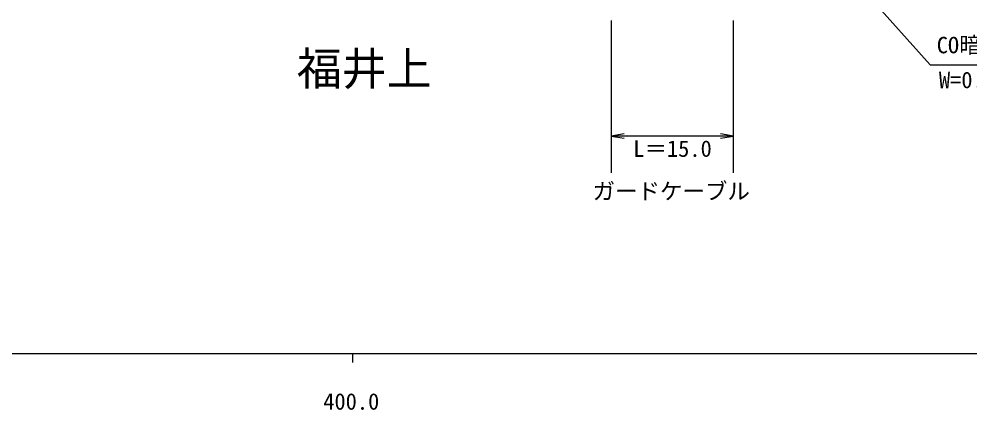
# Model space of a CAD drawing. Units: millimetres, scale not verified. Extents: x 40000 to 680000, y 20000 to 380000.
# Drawn here: x 430872 to 536696, y 198715 to 242208 of the extents above; entities that cross this region are included whole.
import ezdxf
from ezdxf.enums import TextEntityAlignment as Align

# ---------------------------------------------------------------- set-up
doc = ezdxf.new("R2010")
doc.units = ezdxf.units.MM
doc.header["$LTSCALE"] = 1000
for name, color, linetype, lineweight in [('M-STR-HTXT', 7, 'Continuous', 13), ('M-STR-STR3', 7, 'Continuous', 25), ('M-TTL-BAND', 7, 'Continuous', 25)]:
    doc.layers.add(name, color=color, linetype=linetype, lineweight=lineweight)
doc.styles.add('ＭＳ ゴシック', font='')
doc.styles.get('ＭＳ ゴシック').set_extended_font_data('MS Gothic')

# ---------------------------------------------------------------- blocks, each defined once
blk = doc.blocks.new('open_arrow')
at = {"color": 0, "linetype": 'Continuous', "lineweight": -2}
blk.add_lwpolyline([(7.5, 1.25), (0, 0), (7.5, -1.25)], dxfattribs=at)

msp = doc.modelspace()

# ---------------------------------------------------------------- linework, layer by layer
at = {"layer": 'M-STR-STR3'}
for p, q in [((508114, 264123), (532265, 237098)), ((496759, 242060), (496759, 225088)), ((510379, 225088), (510379, 242060)), ((532265, 237098), (552379, 237098)), ((510379, 229182), (496759, 229182))]:
    msp.add_line(p, q, dxfattribs=at)
at = {"layer": 'M-TTL-BAND'}
for p, q in [((40000, 205000), (579000, 205000)), ((468000, 205000), (468000, 204000))]:
    msp.add_line(p, q, dxfattribs=at)

# ---------------------------------------------------------------- block references
at = {"layer": 'M-STR-STR3', "xscale": 193, "yscale": 193}
msp.add_blockref('open_arrow', (496759, 229182), dxfattribs=at)
at = {"layer": 'M-STR-STR3', "xscale": 193, "yscale": 193, "rotation": 180}
msp.add_blockref('open_arrow', (510379, 229182), dxfattribs=at)

# ---------------------------------------------------------------- texts
at = {"layer": 'M-STR-HTXT', "style": 'ＭＳ ゴシック'}
msp.add_text('福井上', height=3666, dxfattribs=at).set_placement((461790, 233751), align=Align.BOTTOM_LEFT)
at = {"layer": 'M-STR-STR3', "style": 'ＭＳ ゴシック'}
for s, p in [('CO暗渠', (532994, 237844)), ('W=0.7 H=0.5', (533240, 233964)), ('L＝15.0', (499226, 226326)), ('ガードケーブル', (494700, 221592))]:
    msp.add_text(s, height=1833, dxfattribs=at).set_placement(p, align=Align.BOTTOM_LEFT)
at = {"layer": 'M-TTL-BAND', "style": 'ＭＳ ゴシック'}
msp.add_text('400.0', height=1833, dxfattribs=at).set_placement((467844, 198195), align=Align.BOTTOM_CENTER)

doc.saveas('drawing.dxf')
